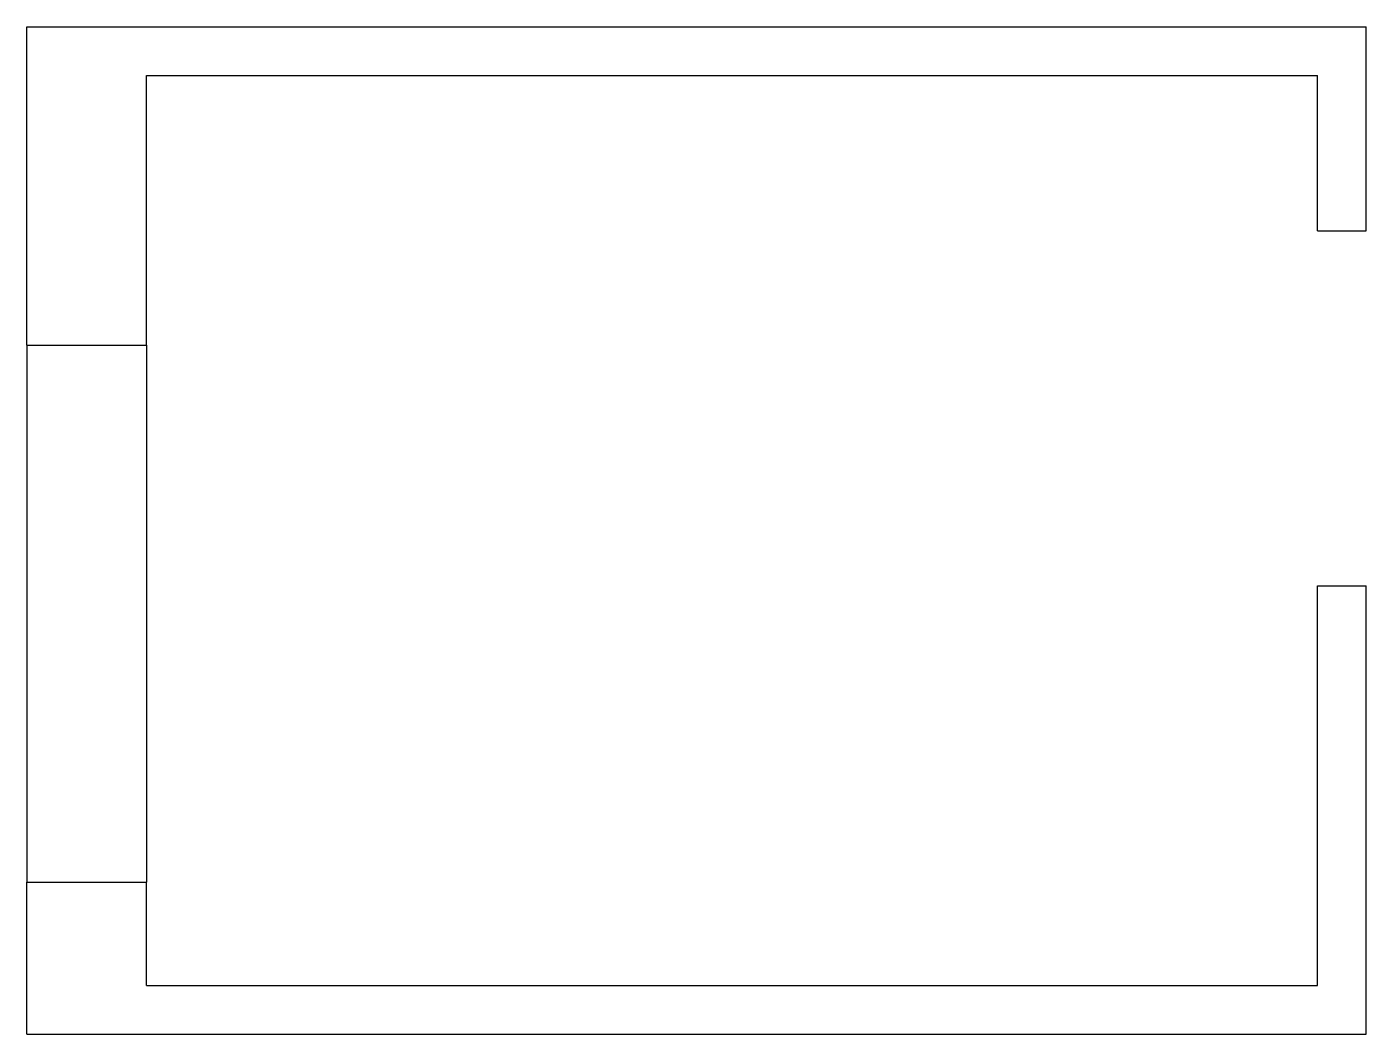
# Model space of a CAD drawing. Extents: x 0 to 3020, y 0 to 2270.
import ezdxf

# ---------------------------------------------------------------- set-up
doc = ezdxf.new("R2010")
doc.units = 0
doc.layers.add('WALL', color=7, linetype='CONTINUOUS')
doc.layers.add('WINDOW', color=7, linetype='CONTINUOUS')

msp = doc.modelspace()

# ---------------------------------------------------------------- linework, layer by layer
at = {"layer": 'WALL'}
for p, q in [((0, 1552.5), (0, 2270)), ((0, 2270), (3020, 2270)), ((3020, 1810), (3020, 2270)), ((270, 1552.5), (270, 2160)), ((270, 2160), (2910, 2160)), ((2910, 1810), (2910, 2160)), ((2910, 1810), (3020, 1810)), ((0, 1552.5), (270, 1552.5)), ((2910, 110), (2910, 1010)), ((2910, 1010), (3020, 1010)), ((3020, 0), (3020, 1010)), ((0, 0), (0, 342.5)), ((0, 342.5), (270, 342.5)), ((270, 110), (270, 342.5)), ((270, 110), (2910, 110)), ((0, 0), (3020, 0))]:
    msp.add_line(p, q, dxfattribs=at)
at = {"layer": 'WINDOW'}
for p, q in [((0, 1552.5), (0, 342.5)), ((270, 1552.5), (270, 342.5))]:
    msp.add_line(p, q, dxfattribs=at)

doc.saveas('drawing.dxf')
